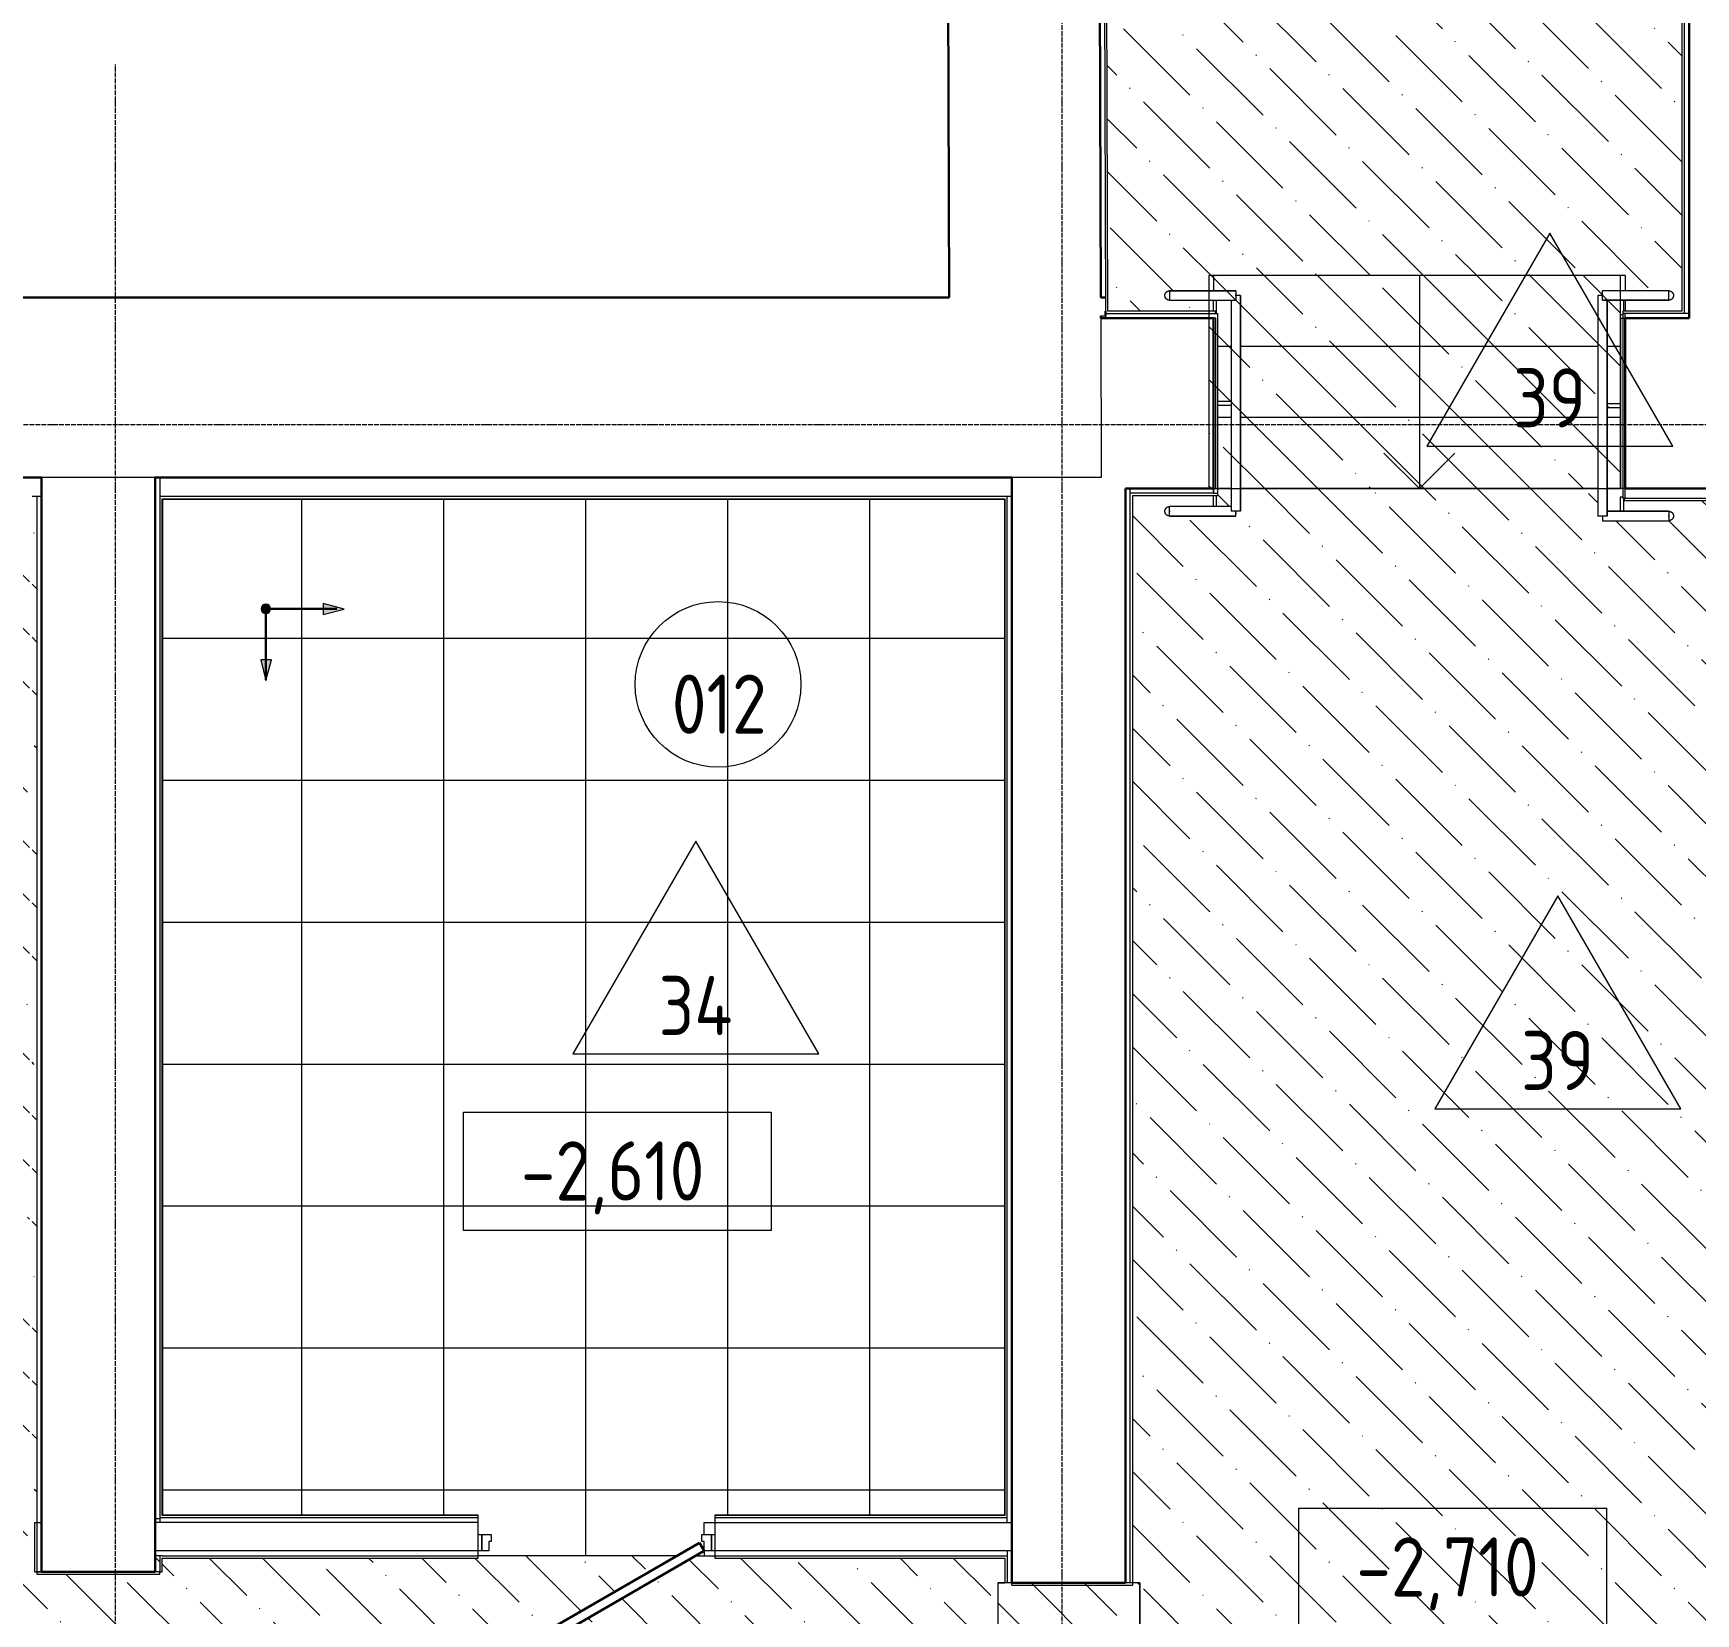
# Model space of a CAD drawing. Header units: millimetres. Extents: x -11773 to 96226, y -4908 to 46494.
# Drawn here: x 41502 to 48526, y 15218 to 21899 of the extents above; entities that cross this region are included whole.
import ezdxf

# ---------------------------------------------------------------- set-up
doc = ezdxf.new("R2010")
doc.units = ezdxf.units.MM
doc.linetypes.add('ADSK_Линия сетки', pattern=[25, 20, -2.5, 0, -2.5])
for name, color, linetype, lineweight in [('Аннотация', 7, 'Continuous', 9), ('Двери', 7, 'Continuous', 9), ('Лестницы', 7, 'Continuous', 9), ('Марки', 7, 'Continuous', 20), ('Марки помещений', 7, 'Continuous', 20), ('Ограждение', 7, 'Continuous', 9), ('Оси', 7, 'Continuous', 9), ('Отметки', 7, 'Continuous', 9), ('Пандусы', 7, 'Continuous', 18), ('Перекрытие', 7, 'Continuous', 18), ('Перекрытие штриховка', 7, 'Continuous', 18), ('Стены несущие', 7, 'Continuous', 30), ('Стены отделка', 7, 'Continuous', 30), ('Стены перегородки', 7, 'Continuous', 30), ('Стены штриховка', 7, 'Continuous', 9), ('Стрелки вверх', 7, 'Continuous', 18), ('Узлы', 7, 'Continuous', 18)]:
    doc.layers.add(name, color=color, linetype=linetype, lineweight=lineweight)
doc.layers.add('Линии', color=7, linetype='Continuous', lineweight=9, true_color=0x00a600)
doc.styles.add('GOST Common_1', font='GOST_Common.ttf', dxfattribs={"width": 0.9, "height": 250})
doc.styles.add('GOST Common_2', font='GOST_Common.ttf', dxfattribs={"width": 0.9, "height": 250})
pattern_1 = [(135, (0, 0), (-308.69666, 84.19025), [396.875, -79.375, 3.353, -76.022])]

# ---------------------------------------------------------------- blocks, each defined once
blk = doc.blocks.new('AC_Дверь_Однопольная_Стальная - 850х1850Н нов Д9п EI30-6474928-План полов подвала')
at = {"layer": 'Двери', "lineweight": 30}
for p, q in [((-455, 60), (333.1, 515)), ((333.1, 515), (353.1, 480.4)), ((353.1, 480.4), (-435, 25.4)), ((-435, 25.4), (-455, 60))]:
    blk.add_line(p, q, dxfattribs=at)
at = {"layer": 'Двери'}
for p, q in [((-500, 60), (-485, 60)), ((-500, -10), (-500, 60)), ((-485, 60), (-455, 60)), ((-485, -10), (-485, 60)), ((-485, 60), (-485, -10)), ((-455, 60), (-455, 20)), ((-455, 20), (-445, 20)), ((-445, 20), (-445, -10)), ((445, 20), (455, 20)), ((445, -10), (445, 20)), ((455, 60), (485, 60)), ((455, 20), (455, 60)), ((485, 60), (485, -10)), ((485, 60), (500, 60)), ((485, -10), (485, 60)), ((500, 60), (500, -10)), ((-485, -10), (-500, -10)), ((-445, -10), (-485, -10)), ((485, -10), (445, -10)), ((500, -10), (485, -10))]:
    blk.add_line(p, q, dxfattribs=at)
blk = doc.blocks.new('Тип перил - Перила_Внутренний_-6517018-План полов подвала')
at = {"layer": 'Ограждение'}
for p, q in [((46583, 20810.1), (46303, 20810.1)), ((46303, 20792.4), (46303, 20787.8)), ((46583, 20787.8), (46583, 20792.4)), ((46303, 20770.1), (46583, 20770.1)), ((46563, 20770.1), (46563, 19878.1)), ((46583, 20790.1), (46584.7, 20790.1)), ((46603, 19878.1), (46603, 20790.1)), ((46563, 19898.1), (46303, 19898.1)), ((46303, 19880.4), (46303, 19875.8)), ((46303, 19858.1), (46583, 19858.1)), ((46583, 19875.8), (46583, 19878.1))]:
    blk.add_line(p, q, dxfattribs=at)
at = {"layer": 'Ограждение', "flags": 128}
blk.add_lwpolyline([(46584.7, 19878.1), (46583, 19878.1), (46581.3, 19878.1)], dxfattribs=at)
blk = doc.blocks.new('Тип перил - D40-16087-План полов подвала')
at = {"layer": 'Ограждение', "flags": 128}
for points in [[(0, 20), (0.8, 20), (1.6, 19.9), (2.4, 19.9), (3.2, 19.7), (4, 19.6), (4.8, 19.4), (5.5, 19.2), (6.3, 19), (7, 18.7), (7.8, 18.4), (8.5, 18.1), (9.2, 17.7), (9.9, 17.4), (10.6, 16.9), (11.3, 16.5), (11.9, 16), (12.6, 15.6), (13.2, 15), (13.8, 14.5), (14.3, 13.9), (14.9, 13.3), (15.4, 12.7), (15.9, 12.1), (16.4, 11.5), (16.8, 10.8), (17.2, 10.1), (17.6, 9.4), (18, 8.7), (18.3, 8), (18.6, 7.2), (18.9, 6.5), (19.2, 5.7), (19.4, 5), (19.6, 4.2), (19.7, 3.4), (19.8, 2.6), (19.9, 1.8), (20, 1), (20, 0.2), (20, 0)], [(20, 0), (20, -0.8), (19.9, -1.6), (19.9, -2.4), (19.7, -3.2), (19.6, -4), (19.4, -4.8), (19.2, -5.5), (19, -6.3), (18.7, -7), (18.4, -7.8), (18.1, -8.5), (17.7, -9.2), (17.4, -9.9), (16.9, -10.6), (16.5, -11.3), (16, -11.9), (15.6, -12.6), (15, -13.2), (14.5, -13.8), (13.9, -14.3), (13.3, -14.9), (12.7, -15.4), (12.1, -15.9), (11.5, -16.4), (10.8, -16.8), (10.1, -17.2), (9.4, -17.6), (8.7, -18), (8, -18.3), (7.2, -18.6), (6.5, -18.9), (5.7, -19.2), (5, -19.4), (4.2, -19.6), (3.4, -19.7), (2.6, -19.8), (1.8, -19.9), (1, -20), (0.2, -20), (0, -20)]]:
    blk.add_lwpolyline(points, dxfattribs=at)
blk = doc.blocks.new('Тип перил - D40-V1-План полов подвала')
at = {"layer": 'Ограждение', "flags": 128}
for points in [[(0, 20), (0.8, 20), (1.6, 19.9), (2.4, 19.9), (3.2, 19.7), (4, 19.6), (4.8, 19.4), (5.5, 19.2), (6.3, 19), (7, 18.7), (7.8, 18.4), (8.5, 18.1), (9.2, 17.7), (9.9, 17.4), (10.6, 16.9), (11.3, 16.5), (11.9, 16), (12.6, 15.6), (13.2, 15), (13.8, 14.5), (14.3, 13.9), (14.9, 13.3), (15.4, 12.7), (15.9, 12.1), (16.4, 11.5), (16.8, 10.8), (17.2, 10.1), (17.6, 9.4), (18, 8.7), (18.3, 8), (18.6, 7.2), (18.9, 6.5), (19.2, 5.7), (19.4, 5), (19.6, 4.2), (19.7, 3.4), (19.8, 2.6), (19.9, 1.8), (20, 1), (20, 0.2), (20, 0)], [(20, 0), (20, -0.8), (19.9, -1.6), (19.9, -2.4), (19.7, -3.2), (19.6, -4), (19.4, -4.8), (19.2, -5.5), (19, -6.3), (18.7, -7), (18.4, -7.8), (18.1, -8.5), (17.7, -9.2), (17.4, -9.9), (16.9, -10.6), (16.5, -11.3), (16, -11.9), (15.6, -12.6), (15, -13.2), (14.5, -13.8), (13.9, -14.3), (13.3, -14.9), (12.7, -15.4), (12.1, -15.9), (11.5, -16.4), (10.8, -16.8), (10.1, -17.2), (9.4, -17.6), (8.7, -18), (8, -18.3), (7.2, -18.6), (6.5, -18.9), (5.7, -19.2), (5, -19.4), (4.2, -19.6), (3.4, -19.7), (2.6, -19.8), (1.8, -19.9), (1, -20), (0.2, -20), (0, -20)]]:
    blk.add_lwpolyline(points, dxfattribs=at)
blk = doc.blocks.new('Тип перил - Перила_Внутренний_-V2-План полов подвала')
at = {"layer": 'Ограждение'}
for p, q in [((46303, 20810.1), (46303, 20770.1)), ((46303, 20810.1), (46583, 20810.1)), ((46583, 20810.1), (46583, 20770.1)), ((46303, 20770.1), (46583, 20770.1)), ((46563, 20770.1), (46563, 19878.1)), ((46603, 20790.1), (46583, 20790.1)), ((46603, 20790.1), (46603, 19878.1)), ((46303, 19858.1), (46303, 19898.1)), ((46563, 19898.1), (46303, 19898.1)), ((46583, 19858.1), (46303, 19858.1)), ((46603, 19878.1), (46563, 19878.1)), ((46583, 19858.1), (46583, 19878.1))]:
    blk.add_line(p, q, dxfattribs=at)
blk = doc.blocks.new('ADSK_Ограждение_Опоры_Г_образная - D15 высота60 консоль80-16089-План полов подвала')
at = {"layer": 'Ограждение'}
for p, q in [((-7.5, 76), (-7.5, 20)), ((7.5, 20), (7.5, 66))]:
    blk.add_line(p, q, dxfattribs=at)
blk = doc.blocks.new('Тип перил - Перила_Внутренний_-6527315-План полов подвала')
at = {"layer": 'Ограждение'}
for p, q in [((48411.9, 20810.1), (48131.9, 20810.1)), ((48131.9, 20792.4), (48131.9, 20787.8)), ((48411.9, 20787.8), (48411.9, 20792.4)), ((48111.9, 20790.1), (48111.9, 19858.1)), ((48130.1, 20790.1), (48131.9, 20790.1)), ((48131.9, 20770.1), (48411.9, 20770.1)), ((48151.9, 19858.1), (48151.9, 20770.1)), ((48131.9, 19858.1), (48131.9, 19855.8)), ((48131.9, 19838.1), (48411.9, 19838.1)), ((48411.9, 19878.1), (48151.9, 19878.1)), ((48411.9, 19855.8), (48411.9, 19860.4))]:
    blk.add_line(p, q, dxfattribs=at)
at = {"layer": 'Ограждение', "flags": 128}
blk.add_lwpolyline([(48133.7, 19858.1), (48131.9, 19858.1), (48130.1, 19858.1)], dxfattribs=at)
blk = doc.blocks.new('Тип перил - D40-V3-План полов подвала')
at = {"layer": 'Ограждение', "flags": 128}
for points in [[(0, 20), (0.8, 20), (1.6, 19.9), (2.4, 19.9), (3.2, 19.7), (4, 19.6), (4.8, 19.4), (5.5, 19.2), (6.3, 19), (7, 18.7), (7.8, 18.4), (8.5, 18.1), (9.2, 17.7), (9.9, 17.4), (10.6, 16.9), (11.3, 16.5), (11.9, 16), (12.6, 15.6), (13.2, 15), (13.8, 14.5), (14.3, 13.9), (14.9, 13.3), (15.4, 12.7), (15.9, 12.1), (16.4, 11.5), (16.8, 10.8), (17.2, 10.1), (17.6, 9.4), (18, 8.7), (18.3, 8), (18.6, 7.2), (18.9, 6.5), (19.2, 5.7), (19.4, 5), (19.6, 4.2), (19.7, 3.4), (19.8, 2.6), (19.9, 1.8), (20, 1), (20, 0.2), (20, 0)], [(20, 0), (20, -0.8), (19.9, -1.6), (19.9, -2.4), (19.7, -3.2), (19.6, -4), (19.4, -4.8), (19.2, -5.5), (19, -6.3), (18.7, -7), (18.4, -7.8), (18.1, -8.5), (17.7, -9.2), (17.4, -9.9), (16.9, -10.6), (16.5, -11.3), (16, -11.9), (15.6, -12.6), (15, -13.2), (14.5, -13.8), (13.9, -14.3), (13.3, -14.9), (12.7, -15.4), (12.1, -15.9), (11.5, -16.4), (10.8, -16.8), (10.1, -17.2), (9.4, -17.6), (8.7, -18), (8, -18.3), (7.2, -18.6), (6.5, -18.9), (5.7, -19.2), (5, -19.4), (4.2, -19.6), (3.4, -19.7), (2.6, -19.8), (1.8, -19.9), (1, -20), (0.2, -20), (0, -20)]]:
    blk.add_lwpolyline(points, dxfattribs=at)
blk = doc.blocks.new('Тип перил - Перила_Внутренний_-V4-План полов подвала')
at = {"layer": 'Ограждение'}
for p, q in [((48131.9, 20770.1), (48131.9, 20810.1)), ((48411.9, 20810.1), (48131.9, 20810.1)), ((48411.9, 20770.1), (48411.9, 20810.1)), ((48131.9, 20790.1), (48111.9, 20790.1)), ((48111.9, 20790.1), (48111.9, 19858.1)), ((48411.9, 20770.1), (48131.9, 20770.1)), ((48151.9, 20770.1), (48151.9, 19858.1)), ((48151.9, 19858.1), (48111.9, 19858.1)), ((48131.9, 19858.1), (48131.9, 19838.1)), ((48131.9, 19838.1), (48411.9, 19838.1)), ((48151.9, 19878.1), (48411.9, 19878.1)), ((48411.9, 19878.1), (48411.9, 19858.9)), ((48411.9, 19858.1), (48411.9, 19838.1))]:
    blk.add_line(p, q, dxfattribs=at)
blk = doc.blocks.new('ADSK_Ограждение_Опоры_Г_образная - D15 высота60 консоль80-V5-План полов подвала')
at = {"layer": 'Ограждение'}
for p, q in [((0, 80), (-3.3, 80)), ((7.5, 80), (0, 80)), ((7.5, 20), (7.5, 80)), ((-7.5, 66), (-7.5, 20))]:
    blk.add_line(p, q, dxfattribs=at)
blk = doc.blocks.new('ADSK_Ограждение_Опоры_Г_образная - D15 высота60 консоль80-V8-План полов подвала')
at = {"layer": 'Ограждение'}
for p, q in [((-7.5, 76.1), (-7.5, 20)), ((7.5, 20), (7.5, 76.1))]:
    blk.add_line(p, q, dxfattribs=at)
blk = doc.blocks.new('ADSK_Ограждение_Опоры_Г_образная - D15 высота60 консоль80-V9-План полов подвала')
at = {"layer": 'Ограждение'}
for p, q in [((-7.5, 66), (-7.5, 20)), ((7.5, 20), (7.5, 66))]:
    blk.add_line(p, q, dxfattribs=at)
blk = doc.blocks.new('ADSK_Ограждение_Опоры_Г_образная - D15 высота60 консоль80-V10-План полов подвала')
at = {"layer": 'Ограждение'}
for p, q in [((-7.5, 76), (-7.5, 20)), ((7.5, 20), (7.5, 76))]:
    blk.add_line(p, q, dxfattribs=at)
blk = doc.blocks.new('ADSK_Ограждение_Опоры_Г_образная - D15 высота60 консоль80-V11-План полов подвала')
at = {"layer": 'Ограждение'}
for p, q in [((-7.5, 80), (-7.5, 20)), ((0, 80), (-7.5, 80)), ((3.2, 80), (0, 80)), ((7.5, 20), (7.5, 76))]:
    blk.add_line(p, q, dxfattribs=at)
blk = doc.blocks.new('ADSK_Марка_Помещение_ОдноЗначение - Номер-159740-План полов подвала')
at = {"layer": 'Марки помещений'}
blk.add_circle((0, 0), 3.5, dxfattribs=at)
blk = doc.blocks.new('Высотные отметки - Рамка-12095-План полов подвала')
at = {"layer": 'Аннотация', "lineweight": 20}
for p, q in [((-6.5, 0), (-6.5, 5)), ((-6.5, 5), (6.5, 5)), ((6.5, 5), (6.5, 0)), ((6.5, 0), (-6.5, 0))]:
    blk.add_line(p, q, dxfattribs=at)
blk = doc.blocks.new('ADSK_Марка_ПерекрытиеПол - Экземпляр_Отделка пола-158379-План полов подвала')
at = {"layer": 'Марки', "color": 1, "true_color": 0xff0000}
for p, q in [((0, 9), (-5.196, 0)), ((5.196, 0), (0, 9)), ((-5.196, 0), (5.196, 0))]:
    blk.add_line(p, q, dxfattribs=at)

msp = doc.modelspace()

# ---------------------------------------------------------------- hatches: boundary and pattern name
at = {"layer": 'Перекрытие штриховка', "lineweight": 9, "true_color": 0x787878}
h = msp.add_hatch(dxfattribs=at)
h.set_pattern_fill('FP_34', color=8, style=0, pattern_type=2)
h.set_pattern_definition(pattern_1)
h.paths.add_polyline_path([(46013.992, 20694.096), (46031.908, 20694.096), (46031.638, 20704.126), (46011.877, 20704.065), (46011.908, 20694.096)])
h.paths.add_polyline_path([(46287.52, 20793.464), (46286.517, 20790.999), (46285.87, 20792.672), (46286.328, 20792.891)])
h.paths.add_polyline_path([(48427.374, 20786.728), (48427.788, 20789.802), (48429.688, 20787.839), (48428.566, 20787.301)])
h.paths.add_polyline_path([(48228.184, 20724.096), (48467.584, 20724.096), (48467.584, 22955.823), (48477.484, 22955.823), (48474.954, 23210.612), (48484.954, 23210.711), (48487.584, 22945.823), (48497.584, 22945.823), (48494.222, 23261.205), (48001.139, 24095.995), (48035.58, 24116.338), (48493.662, 23340.804), (48462.272, 26481.951), (48452.47, 26481.951), (48474.329, 24280.658), (48464.327, 24280.757), (48442.272, 26481.951), (48432.272, 26481.951), (48432.272, 28766.629), (45996.908, 28766.629), (45998.533, 28242.107), (46018.533, 28242.169), (46041.815, 20724.096), (46486.434, 20724.096), (46486.434, 20770.096), (46298.847, 20770.788), (46298.163, 20771.864), (46292.899, 20774.83), (46286.423, 20783.351), (46284.004, 20787.304), (46286.765, 20787.304), (46287.52, 20790.096), (46288.856, 20790.096), (46287.52, 20793.464), (46285.408, 20795.272), (46286.993, 20800.647), (46288.871, 20800.647), (46291.024, 20804.238), (46294.448, 20807.618), (46298.115, 20808.631), (46298.492, 20809.435), (46302.998, 20810.096), (46488.184, 20810.096), (46488.184, 20874.096), (48228.184, 20874.096), (48228.184, 20810.096), (48416.047, 20809.404), (48416.731, 20808.328), (48421.996, 20805.362), (48428.472, 20796.841), (48430.891, 20792.888), (48428.129, 20792.888), (48427.374, 20790.096), (48426.143, 20789.833), (48427.374, 20786.728), (48429.486, 20784.92), (48427.902, 20779.545), (48426.023, 20779.545), (48423.87, 20775.954), (48420.447, 20772.574), (48416.78, 20771.56), (48416.403, 20770.757), (48411.897, 20770.096), (48228.184, 20770.096)])
h.paths.add_polyline_path([(46286.517, 20786.352), (46284.004, 20788.761), (46286.134, 20790.096), (46286.423, 20787.269)])
h.paths.add_polyline_path([(48428.761, 20790.096), (48429.384, 20792.888), (48430.891, 20791.431), (48429.688, 20790.678)])
h.paths.add_polyline_path([(48445.205, 28220.695), (48462.272, 28220.695), (48462.272, 28510.698), (48442.272, 28510.698), (48442.272, 28220.695)])
h = msp.add_hatch(dxfattribs=at)
h.set_pattern_fill('FP_34', color=8, style=0, pattern_type=2)
h.set_pattern_definition(pattern_1)
h.paths.add_polyline_path([(40060.55, 12501.077), (41506.402, 12539.973), (41506.402, 14320.845), (41516.402, 14320.901), (41516.402, 14330.596), (41776.402, 14330.596), (41776.402, 15385.596), (41516.402, 15385.596), (41516.402, 15395.596), (41506.402, 15395.845), (41506.402, 15603.323), (41516.402, 15603.323), (41516.402, 19941.318), (41496.402, 19941.318), (41496.402, 15603.323), (41486.402, 15603.323), (41486.402, 19931.318), (40906.854, 19931.318), (40906.854, 20181.318), (39226.854, 20181.318), (39226.854, 19931.318), (38663.756, 19931.318), (38709.696, 15404.871), (38269.82, 15400.396), (38280.297, 14370.45), (38720.274, 14374.925), (38737.24, 12716.986), (40060.55, 12732.056), (40060.55, 12509.962)])
h.paths.add_polyline_path([(38727.444, 12686.873), (38727.656, 12686.875), (38727.444, 12686.875)])
h.paths.add_polyline_path([(38670.47, 14355.384), (38710.463, 14356.28), (38710.274, 14364.823), (38670.378, 14364.417), (38670.461, 14356.28)])
h = msp.add_hatch(dxfattribs=at)
h.set_pattern_fill('FP_34', color=8, style=0, pattern_type=2)
h.set_pattern_definition(pattern_1)
h.paths.add_polyline_path([(48680.385, 12786.439), (48680.385, 12786.512), (48676.146, 12786.439)])
h.paths.add_polyline_path([(48675.963, 14000.492), (48187.907, 14838.765), (48222.475, 14858.891), (48710.531, 14020.618), (48676.073, 14000.556)])
h.paths.add_polyline_path([(48427.374, 19854.728), (48427.788, 19857.802), (48429.688, 19855.839), (48428.566, 19855.301)])
h.paths.add_polyline_path([(46287.52, 19881.464), (46287.107, 19878.39), (46285.206, 19880.353), (46286.328, 19880.891)])
h.paths.add_polyline_path([(46126.854, 12796.439), (48650.349, 12796.439), (48646.146, 13950.383), (48676.146, 13950.493), (48676.073, 14000.493), (48715.963, 14000.638), (48715.963, 14010.638), (48745.927, 14010.747), (48746.072, 13973.681), (49152.358, 13992.227), (49152.358, 14990.486), (48742.358, 14990.486), (48742.321, 14960.74), (48712.466, 14960.741), (48712.43, 14970.632), (48672.43, 14970.632), (48672.248, 15020.486), (48642.248, 15020.413), (48624.206, 19924.096), (48222.897, 19924.096), (48222.897, 19878.096), (48416.047, 19877.404), (48416.731, 19876.328), (48421.996, 19873.362), (48428.472, 19864.841), (48430.891, 19860.888), (48428.129, 19860.888), (48427.374, 19858.096), (48426.143, 19857.833), (48427.374, 19854.728), (48429.486, 19852.92), (48427.902, 19847.545), (48426.023, 19847.545), (48423.699, 19843.779), (48420.447, 19840.574), (48416.78, 19839.56), (48416.33, 19838.746), (48411.897, 19838.096), (48131.897, 19838.777), (48131.897, 19858.096), (48111.897, 19858.945), (48111.897, 19974.096), (46602.998, 19974.096), (46602.316, 19878.096), (46582.998, 19878.096), (46582.998, 19858.096), (46298.747, 19858.945), (46298.163, 19859.864), (46292.899, 19862.83), (46286.423, 19871.351), (46284.004, 19875.304), (46286.765, 19875.304), (46287.52, 19878.096), (46288.751, 19878.359), (46287.52, 19881.464), (46285.408, 19883.272), (46286.993, 19888.647), (46288.871, 19888.647), (46291.196, 19892.413), (46294.448, 19895.618), (46298.115, 19896.631), (46298.565, 19897.446), (46302.998, 19898.096), (46486.434, 19898.096), (46486.434, 19944.096), (46146.854, 19944.096), (46146.854, 15348.299), (46176.854, 15348.299), (46176.854, 14338.299), (46126.854, 14338.299), (46126.854, 13438.466)])
h.paths.add_polyline_path([(48542.485, 12996.439), (48542.485, 13246.439), (48642.485, 13246.439), (48642.485, 12996.439), (48568.522, 12996.439)])
h.paths.add_polyline_path([(48428.761, 19858.096), (48429.384, 19860.888), (48430.115, 19858.945), (48429.688, 19858.678)])
h.paths.add_polyline_path([(46286.517, 19874.352), (46284.004, 19876.761), (46286.134, 19878.096), (46286.423, 19875.269)])
h.paths.add_polyline_path([(48207.174, 19878.096), (48208.179, 19938.096), (48217.897, 19938.096), (48217.897, 19974.096), (48151.897, 19974.096), (48151.897, 19878.096), (48203.897, 19878.096)])
h.paths.add_polyline_path([(46501.434, 19898.096), (46562.998, 19898.096), (46562.998, 19974.096), (46506.877, 19974.096), (46506.877, 19944.096), (46501.434, 19944.096)])
h = msp.add_hatch(dxfattribs=at)
h.set_pattern_fill('FP_35', color=8, style=0, pattern_type=2)
h.set_pattern_definition([(270, (39636.4, 19341.3), (600, 4e-14), []), (0, (39636.4, 19341.3), (0, 600), [])])
h.paths.add_polyline_path([(43528.771, 15463.323), (44222.213, 15463.323), (44316.854, 15517.964), (44336.854, 15483.323), (44336.854, 15523.323), (44326.854, 15523.323), (44326.854, 15553.323), (44336.854, 15553.323), (44336.854, 15603.323), (44381.854, 15603.323), (44381.854, 15635.323), (45604.854, 15635.323), (45604.854, 19929.318), (42048.402, 19929.318), (42048.402, 15635.323), (43381.854, 15635.323), (43381.854, 15553.323), (43436.854, 15553.323), (43436.854, 15523.323), (43426.854, 15523.323), (43426.854, 15483.323), (43381.854, 15483.323), (43381.854, 15463.323)])
h.paths.add_polyline_path([(44302.213, 15463.323), (44336.854, 15463.323), (44336.854, 15483.323), (44307.008, 15466.091)])
h.paths.add_polyline_path([(42016.402, 15603.323), (42036.854, 15603.323), (42036.402, 15621.318), (42016.402, 15621.318)])
h.paths.add_polyline_path([(42046.402, 15633.323), (42048.311, 15635.323), (42046.402, 15635.323)])
h.paths.add_polyline_path([(45606.854, 15633.323), (45606.854, 15635.323), (45604.854, 15635.323)])
h.paths.add_polyline_path([(42048.402, 19929.318), (42048.402, 19931.318), (42046.402, 19931.318)])
h.paths.add_polyline_path([(45604.854, 19929.318), (45606.854, 19931.318), (45604.854, 19931.318)])
h = msp.add_hatch(dxfattribs=at)
h.set_pattern_fill('FP_34', color=8, style=0, pattern_type=2)
h.set_pattern_definition(pattern_1)
h.paths.add_polyline_path([(42016.402, 12724.563), (42036.402, 12724.697), (42036.402, 12734.63), (42016.402, 12734.63), (42016.402, 12724.697)])
h.paths.add_polyline_path([(42046.402, 12754.765), (45606.854, 12778.801), (45606.854, 14338.299), (45576.854, 14338.299), (45576.854, 15348.299), (45606.854, 15348.299), (45606.854, 15453.323), (44381.854, 15453.323), (44381.854, 15463.323), (44302.213, 15463.323), (43548.771, 15028.323), (43528.771, 15062.964), (44222.213, 15463.323), (43381.854, 15463.323), (43381.854, 15453.323), (42046.402, 15453.323), (42046.402, 15395.845), (42036.402, 15396.621), (42036.402, 15463.323), (42016.402, 15463.323), (42016.402, 15395.596), (42036.402, 15395.596), (42036.402, 15385.596), (41776.402, 15385.596), (41776.402, 14330.596), (42036.402, 14330.596), (42036.402, 14320.596), (42046.402, 14320.596), (42046.402, 12768.936)])
at = {"layer": 'Узлы', "lineweight": 9}
h = msp.add_hatch(dxfattribs=at)
h.set_pattern_fill('FP_57', color=256, style=0, pattern_type=2)
h.set_pattern_definition([(135, (0, 0), (-224.5064, -224.5064), []), (135, (224.5, 0), (-224.5064, -224.5064), [396.875, -79.375, 3.353, -76.022])])
h.paths.add_polyline_path([(46115, 14338.299), (46176.854, 14338.299), (46176.854, 15348.299), (45576.854, 15348.299), (45576.854, 14338.299), (46095, 14338.299)])
h.paths.add_polyline_path([(46468.184, 19974.096), (48207.897, 19974.096), (48207.897, 20874.096), (46468.184, 20874.096), (46468.184, 19976.639)])
h.paths.add_polyline_path([(45986.784, 28466.629), (48442.272, 28466.629), (48442.272, 29246.629), (45984.363, 29246.629), (45984.363, 28466.629), (45986.529, 28466.629)])
at = {"layer": 'Узлы', "true_color": 0xff0000}
for points in [[(42484.608, 19445.374), (42489.785, 19446.055), (42494.608, 19448.053), (42498.751, 19451.232), (42501.929, 19455.374), (42503.927, 19460.197), (42504.608, 19465.374), (42503.927, 19470.55), (42501.929, 19475.374), (42498.751, 19479.516), (42494.608, 19482.694), (42489.785, 19484.692), (42484.608, 19485.374), (42479.432, 19484.692), (42474.608, 19482.694), (42470.466, 19479.516), (42467.288, 19475.374), (42465.29, 19470.55), (42464.608, 19465.374), (42465.29, 19460.197), (42467.288, 19455.374), (42470.466, 19451.232), (42474.608, 19448.053), (42479.432, 19446.055)], [(42726.653, 19442.151), (42814.823, 19464.134), (42726.653, 19487.759), (42726.653, 19448.053)], [(42484.608, 19162.552), (42508.234, 19250.722), (42462.625, 19250.722), (42479.432, 19183.314)]]:
    msp.add_hatch(color=1, dxfattribs=at).paths.add_polyline_path(points)

# ---------------------------------------------------------------- linework, layer by layer
at = {"layer": 'Лестницы'}
for p, q in [((48228.184, 20874.096), (46488.184, 20874.096)), ((46488.184, 20874.096), (46488.184, 20810.096)), ((48228.184, 20874.096), (46488.184, 20874.096)), ((48228.184, 20874.096), (48228.184, 20810.096)), ((48228.184, 20770.096), (48228.184, 20724.096)), ((46562.998, 20574.096), (46506.877, 20574.096)), ((46562.998, 20574.096), (46506.877, 20574.096)), ((48111.897, 20574.096), (46602.998, 20574.096)), ((48111.897, 20574.096), (46602.998, 20574.096)), ((48207.897, 20574.096), (48151.897, 20574.096)), ((48207.897, 20574.096), (48151.897, 20574.096)), ((46562.998, 20274.096), (46506.877, 20274.096)), ((46562.998, 20274.096), (46506.877, 20274.096)), ((48111.897, 20274.096), (46602.998, 20274.096)), ((48111.897, 20274.096), (46602.998, 20274.096)), ((48207.897, 20274.096), (48151.897, 20274.096)), ((48207.897, 20274.096), (48151.897, 20274.096)), ((46562.998, 19974.096), (46506.877, 19974.096)), ((48111.897, 19974.096), (46602.998, 19974.096)), ((48207.897, 19974.096), (48151.897, 19974.096))]:
    msp.add_line(p, q, dxfattribs=at)
at = {"layer": 'Линии', "color": 7}
for p, q in [((48207.897, 20874.096), (46468.184, 20874.096)), ((46468.184, 20874.096), (46468.184, 19974.096)), ((48207.897, 19974.096), (48207.897, 20874.096)), ((46468.184, 19974.096), (48207.897, 19974.096)), ((46176.854, 15348.299), (45576.854, 15348.299)), ((45576.854, 15348.299), (45576.854, 14338.299)), ((46176.854, 14338.299), (46176.854, 15348.299))]:
    msp.add_line(p, q, dxfattribs=at)
at = {"layer": 'Линии', "color": 1, "lineweight": 30, "true_color": 0xff0000}
for q in [(42484.608, 19165.374), (42784.608, 19465.374)]:
    msp.add_line((42484.608, 19465.374), q, dxfattribs=at)
at = {"layer": 'Линии', "color": 1, "lineweight": 18, "true_color": 0xff0000}
for p, q in [((42726.653, 19487.759), (42726.653, 19442.151)), ((42814.823, 19464.134), (42726.653, 19487.759)), ((42726.653, 19442.151), (42814.823, 19464.134)), ((42508.234, 19250.722), (42462.625, 19250.722)), ((42462.625, 19250.722), (42484.608, 19162.552)), ((42484.608, 19162.552), (42508.234, 19250.722))]:
    msp.add_line(p, q, dxfattribs=at)
for start, end in [(0, 180), (180, 360)]:
    msp.add_arc((42484.608, 19465.374), 20, start, end, dxfattribs=at)
at = {"layer": 'Оси', "linetype": 'ADSK_Линия сетки'}
for p, q in [((45849.565, 4292.971), (45849.565, 44222.998)), ((41849.565, 4292.971), (41849.565, 21766.318)), ((-10973.221, 20245), (56115, 20245))]:
    msp.add_line(p, q, dxfattribs=at)
at = {"layer": 'Пандусы'}
for p, q in [((45576.854, 15348.299), (45576.854, 14338.299)), ((45606.854, 15348.299), (45576.854, 15348.299)), ((46176.854, 15348.299), (46146.854, 15348.299)), ((46176.854, 15348.299), (46176.854, 14338.299))]:
    msp.add_line(p, q, dxfattribs=at)
at = {"layer": 'Перекрытие'}
for p, q in [((46562.998, 19974.096), (46506.877, 19974.096)), ((48111.897, 19974.096), (46602.998, 19974.096)), ((48207.897, 19974.096), (48151.897, 19974.096)), ((44336.854, 15553.323), (44336.854, 15603.323)), ((44336.854, 15603.323), (44381.854, 15603.323)), ((44222.213, 15463.323), (43381.854, 15463.323)), ((44302.213, 15463.323), (44381.854, 15463.323)), ((44336.854, 15483.323), (44336.854, 15463.323)), ((45576.854, 15348.299), (45606.854, 15348.299))]:
    msp.add_line(p, q, dxfattribs=at)
at = {"layer": 'Стены несущие'}
for p, q in [((46011.638, 20781.318), (45996.292, 25736.572)), ((45996.308, 25731.572), (46011.638, 20781.318)), ((45356.836, 25560.107), (45371.635, 20781.318)), ((48497.584, 22945.823), (48497.584, 20694.096)), ((45371.635, 20781.318), (40775.501, 20781.318)), ((46031.638, 20781.318), (46011.638, 20781.318)), ((46031.815, 20724.096), (46031.877, 20704.127)), ((46011.908, 20694.096), (46011.877, 20704.065)), ((46488.184, 20694.096), (46011.908, 20694.096)), ((46488.184, 19974.096), (46488.184, 20694.096)), ((48497.584, 20694.096), (48227.897, 20694.096)), ((48227.897, 20694.096), (48227.897, 19974.096)), ((40916.854, 20021.318), (41536.402, 20021.318)), ((41536.402, 20021.318), (41536.402, 15395.596)), ((42016.402, 15395.596), (42016.402, 20021.318)), ((42016.402, 20021.318), (45636.854, 20021.318)), ((45636.854, 20021.318), (45636.854, 15348.299)), ((46116.854, 19974.096), (46488.184, 19974.096)), ((46116.854, 15348.299), (46116.854, 19974.096)), ((48227.897, 19974.096), (48654.206, 19974.096)), ((41536.402, 15395.596), (42016.402, 15395.596)), ((45636.854, 15348.299), (46116.854, 15348.299))]:
    msp.add_line(p, q, dxfattribs=at)
at = {"layer": 'Стены отделка', "lineweight": 9}
for p, q in [((46041.815, 20724.096), (46026.292, 25736.665)), ((48467.584, 22955.823), (48467.584, 20724.096)), ((48477.584, 22945.823), (48477.584, 20714.096)), ((46496.877, 20724.096), (46041.815, 20724.096)), ((46496.877, 20714.096), (46496.877, 20724.096)), ((48217.897, 20724.096), (48217.897, 19934.096)), ((48467.584, 20724.096), (48217.897, 20724.096)), ((46011.877, 20704.065), (46031.877, 20704.127)), ((46031.846, 20714.096), (46506.877, 20714.096)), ((46031.877, 20704.127), (46031.908, 20694.096)), ((46486.877, 20694.096), (46486.877, 19954.096)), ((46498.184, 20694.096), (46488.184, 20694.096)), ((46498.184, 19974.096), (46498.184, 20694.096)), ((46506.877, 19944.096), (46506.877, 20714.096)), ((48207.897, 20694.096), (48227.897, 20694.096)), ((48207.897, 20694.096), (48207.897, 19974.096)), ((48497.584, 20714.096), (48217.897, 20714.096)), ((42036.402, 20021.318), (42036.402, 15621.318)), ((46136.854, 15348.299), (46136.854, 19974.096)), ((46486.877, 19954.096), (46136.854, 19954.096)), ((46498.184, 19974.096), (46488.184, 19974.096)), ((46488.184, 19974.096), (46488.184, 19954.096)), ((48227.897, 19974.096), (48207.897, 19974.096)), ((41496.402, 19941.318), (41536.402, 19941.318)), ((41516.402, 19941.318), (41516.402, 15603.323)), ((42036.402, 19941.318), (45636.854, 19941.318)), ((42048.402, 15635.323), (42048.402, 19929.318)), ((42048.402, 19929.318), (45604.854, 19929.318)), ((45604.854, 19929.318), (45604.854, 15635.323)), ((45616.854, 15603.323), (45616.854, 19941.318)), ((46146.854, 15338.299), (46146.854, 19944.096)), ((46146.854, 19944.096), (46506.877, 19944.096)), ((48217.897, 19934.096), (48654.206, 19934.096)), ((48222.897, 19934.096), (48222.897, 19924.096)), ((48222.897, 19924.096), (48624.243, 19924.096)), ((41506.402, 15603.323), (41536.402, 15603.323)), ((41506.402, 15603.323), (41506.402, 15395.845)), ((42016.402, 15621.318), (42036.402, 15621.318)), ((42036.402, 15623.323), (42036.854, 15623.323)), ((42036.854, 15623.323), (42036.854, 15603.323)), ((43381.854, 15635.323), (42048.402, 15635.323)), ((43381.854, 15603.323), (43381.854, 15635.323)), ((44381.854, 15635.323), (44381.854, 15603.323)), ((45604.854, 15635.323), (44381.854, 15635.323)), ((42016.854, 15483.323), (42016.854, 15463.323)), ((42046.402, 15463.323), (42016.854, 15463.323)), ((42036.402, 15463.323), (42036.402, 15395.845)), ((43381.854, 15453.323), (43381.854, 15483.323)), ((44381.854, 15483.323), (44381.854, 15453.323)), ((45616.854, 15483.323), (45616.854, 15453.323)), ((41506.402, 15395.845), (41536.402, 15395.845)), ((42036.402, 15395.596), (41516.402, 15395.596)), ((41516.402, 15395.596), (41516.402, 15385.596)), ((41516.402, 15385.596), (42036.402, 15385.596)), ((42036.402, 15395.845), (42046.402, 15395.845)), ((42036.402, 15385.596), (42036.402, 15395.596)), ((42046.402, 15395.845), (42046.402, 15453.323)), ((42046.402, 15453.323), (43381.854, 15453.323)), ((44381.854, 15453.323), (45606.854, 15453.323)), ((45606.854, 15453.323), (45606.854, 15348.299)), ((46136.854, 15348.299), (45606.854, 15348.299)), ((45636.854, 15338.299), (45636.854, 15348.299)), ((45636.854, 15338.299), (46146.854, 15338.299))]:
    msp.add_line(p, q, dxfattribs=at)
at = {"layer": 'Стены перегородки', "lineweight": 18}
for p, q in [((42016.854, 15603.323), (42016.854, 15483.323)), ((43381.854, 15603.323), (42016.854, 15603.323)), ((43381.854, 15553.323), (43381.854, 15603.323)), ((44381.854, 15603.323), (44381.854, 15553.323)), ((44381.854, 15603.323), (45636.854, 15603.323)), ((43381.854, 15483.323), (42016.854, 15483.323)), ((45636.854, 15483.323), (44381.854, 15483.323))]:
    msp.add_line(p, q, dxfattribs=at)
at = {"layer": 'Стены штриховка'}
for p, q in [((46016.307, 25731.634), (46031.815, 20724.096)), ((46011.908, 20694.096), (46013.992, 20021.318)), ((48227.897, 19934.096), (48227.897, 20714.096)), ((42016.402, 20021.318), (41536.402, 20021.318)), ((46013.992, 20021.318), (45636.854, 20021.318)), ((46486.877, 19954.096), (46506.877, 19954.096)), ((42046.402, 15633.323), (42046.402, 19931.318)), ((42046.402, 19931.318), (45606.854, 19931.318)), ((45606.854, 19931.318), (45606.854, 15633.323)), ((41516.402, 15603.323), (41516.402, 15395.845)), ((43381.854, 15623.323), (42036.854, 15623.323)), ((43381.854, 15633.323), (42046.402, 15633.323)), ((45606.854, 15633.323), (44381.854, 15633.323)), ((45616.854, 15623.323), (44381.854, 15623.323)), ((42046.402, 15463.323), (43381.854, 15463.323)), ((44381.854, 15463.323), (45616.854, 15463.323)), ((45616.854, 15453.323), (45616.854, 15348.299))]:
    msp.add_line(p, q, dxfattribs=at)
at = {"layer": 'Стрелки вверх'}
for p, q in [((47358.184, 20874.096), (47358.184, 20574.096)), ((47358.184, 20574.096), (47358.184, 20274.096)), ((47358.184, 20274.096), (47358.184, 19974.096)), ((47358.184, 19974.096), (47208.184, 20124.096)), ((47358.184, 19974.096), (47508.184, 20124.096))]:
    msp.add_line(p, q, dxfattribs=at)

# ---------------------------------------------------------------- block references
at = {"layer": 'Двери', "color": 8, "true_color": 0x7f7f7f, "rotation": 180}
msp.add_blockref('AC_Дверь_Однопольная_Стальная - 850х1850Н нов Д9п EI30-6474928-План полов подвала', (43881.854, 15543.323), dxfattribs=at)
at = {"layer": 'Марки', "color": 1, "true_color": 0xff0000, "xscale": 99.99999999999993, "yscale": 99.99999999999993, "zscale": 99.99999999999993}
for p in [(47909.68, 20153.081), (44300.629, 17584.32), (47943.464, 17352.126)]:
    msp.add_blockref('ADSK_Марка_ПерекрытиеПол - Экземпляр_Отделка пола-158379-План полов подвала', p, dxfattribs=at)
at = {"layer": 'Марки помещений', "xscale": 99.99999999999993, "yscale": 99.99999999999993, "zscale": 99.99999999999993}
msp.add_blockref('ADSK_Марка_Помещение_ОдноЗначение - Номер-159740-План полов подвала', (44394.915, 19146.278), dxfattribs=at)
at = {"layer": 'Ограждение'}
for name, p, rotation in [('Тип перил - D40-16087-План полов подвала', (46302.998, 20790.096), 180), ('ADSK_Ограждение_Опоры_Г_образная - D15 высота60 консоль80-16089-План полов подвала', (46493.934, 20790.096), 180), ('ADSK_Ограждение_Опоры_Г_образная - D15 высота60 консоль80-V5-План полов подвала', (48214.674, 20790.096), 180), ('ADSK_Ограждение_Опоры_Г_образная - D15 высота60 консоль80-V8-План полов подвала', (46582.998, 20334.096), 90), ('ADSK_Ограждение_Опоры_Г_образная - D15 высота60 консоль80-V10-План полов подвала', (48131.897, 20324.096), 270), ('Тип перил - D40-V1-План полов подвала', (46302.998, 19878.096), 180)]:
    msp.add_blockref(name, p, dxfattribs=dict(at, rotation=rotation))
for name, p in [('Тип перил - Перила_Внутренний_-6517018-План полов подвала', (0, 0)), ('Тип перил - Перила_Внутренний_-V2-План полов подвала', (0, 0)), ('Тип перил - Перила_Внутренний_-6527315-План полов подвала', (0, 0)), ('Тип перил - Перила_Внутренний_-V4-План полов подвала', (0, 0)), ('Тип перил - D40-V3-План полов подвала', (48411.897, 20790.096)), ('ADSK_Ограждение_Опоры_Г_образная - D15 высота60 консоль80-V9-План полов подвала', (46493.934, 19878.096)), ('ADSK_Ограждение_Опоры_Г_образная - D15 высота60 консоль80-V11-План полов подвала', (48214.674, 19858.096)), ('Тип перил - D40-V3-План полов подвала', (48411.897, 19858.096))]:
    msp.add_blockref(name, p, dxfattribs=at)
at = {"layer": 'Отметки', "lineweight": 20, "xscale": 99.99999999999993, "yscale": 99.99999999999993, "zscale": 99.99999999999993}
for p in [(43969.036, 16837.974), (47499.109, 15164.244)]:
    msp.add_blockref('Высотные отметки - Рамка-12095-План полов подвала', p, dxfattribs=at)

# ---------------------------------------------------------------- texts
at = {"layer": 'Марки', "color": 1, "lineweight": 9, "true_color": 0xff0000, "char_height": 250, "attachment_point": 5, "line_spacing_factor": 1.022766, "style": 'GOST Common_2'}
for s, insert, width in [('\\pxqc,t1.44,2.88,4.32,5.76,7.2,8.64,10.08,11.52,12.96,14.4,15.84,17.28,18.72,20.16,21.6,23.04,24.48,25.92,27.36,28.8,30.24,31.68,33.12,34.56,36,37.44,38.88,40.32,41.76,43.2,44.64,46.08;{39}', (47908.649, 20357.507), 327.6), ('\\pxqc,t1.44,2.88,4.32,5.76,7.2,8.64,10.08,11.52,12.96,14.4,15.84,17.28,18.72,20.16,21.6,23.04,24.48,25.92,27.36,28.8,30.24,31.68,33.12,34.56,36,37.44,38.88,40.32,41.76,43.2,44.64,46.08;{34}', (44299.597, 17788.746), 345.6), ('\\pxqc,t1.44,2.88,4.32,5.76,7.2,8.64,10.08,11.52,12.96,14.4,15.84,17.28,18.72,20.16,21.6,23.04,24.48,25.92,27.36,28.8,30.24,31.68,33.12,34.56,36,37.44,38.88,40.32,41.76,43.2,44.64,46.08;{39}', (47942.432, 17556.552), 327.6)]:
    msp.add_mtext(s, dxfattribs=dict(at, insert=insert, width=width))
at = {"layer": 'Марки помещений', "lineweight": 9, "insert": (44399.857, 19062.696), "char_height": 250, "width": 441, "attachment_point": 5, "line_spacing_factor": 1.022766, "style": 'GOST Common_2'}
msp.add_mtext('\\pxqc,t1.8,3.6,5.4,7.2,9,10.8,12.6,14.4,16.2,18,19.8,21.6,23.4,25.2,27,28.8,30.6,32.4,34.2,36,37.8,39.6,41.4,43.2,45,46.8,48.6,50.4,52.2,54,55.8,57.6;{012}', dxfattribs=at)
at = {"layer": 'Отметки', "lineweight": 20, "char_height": 250, "width": 977.53229, "attachment_point": 1, "line_spacing_factor": 1.022761, "style": 'GOST Common_1'}
for s, insert in [('-2,610', (43561.731, 17214.681)), ('-2,710', (47091.804, 15540.951))]:
    msp.add_mtext(s, dxfattribs=dict(at, insert=insert))

doc.saveas('drawing.dxf')
